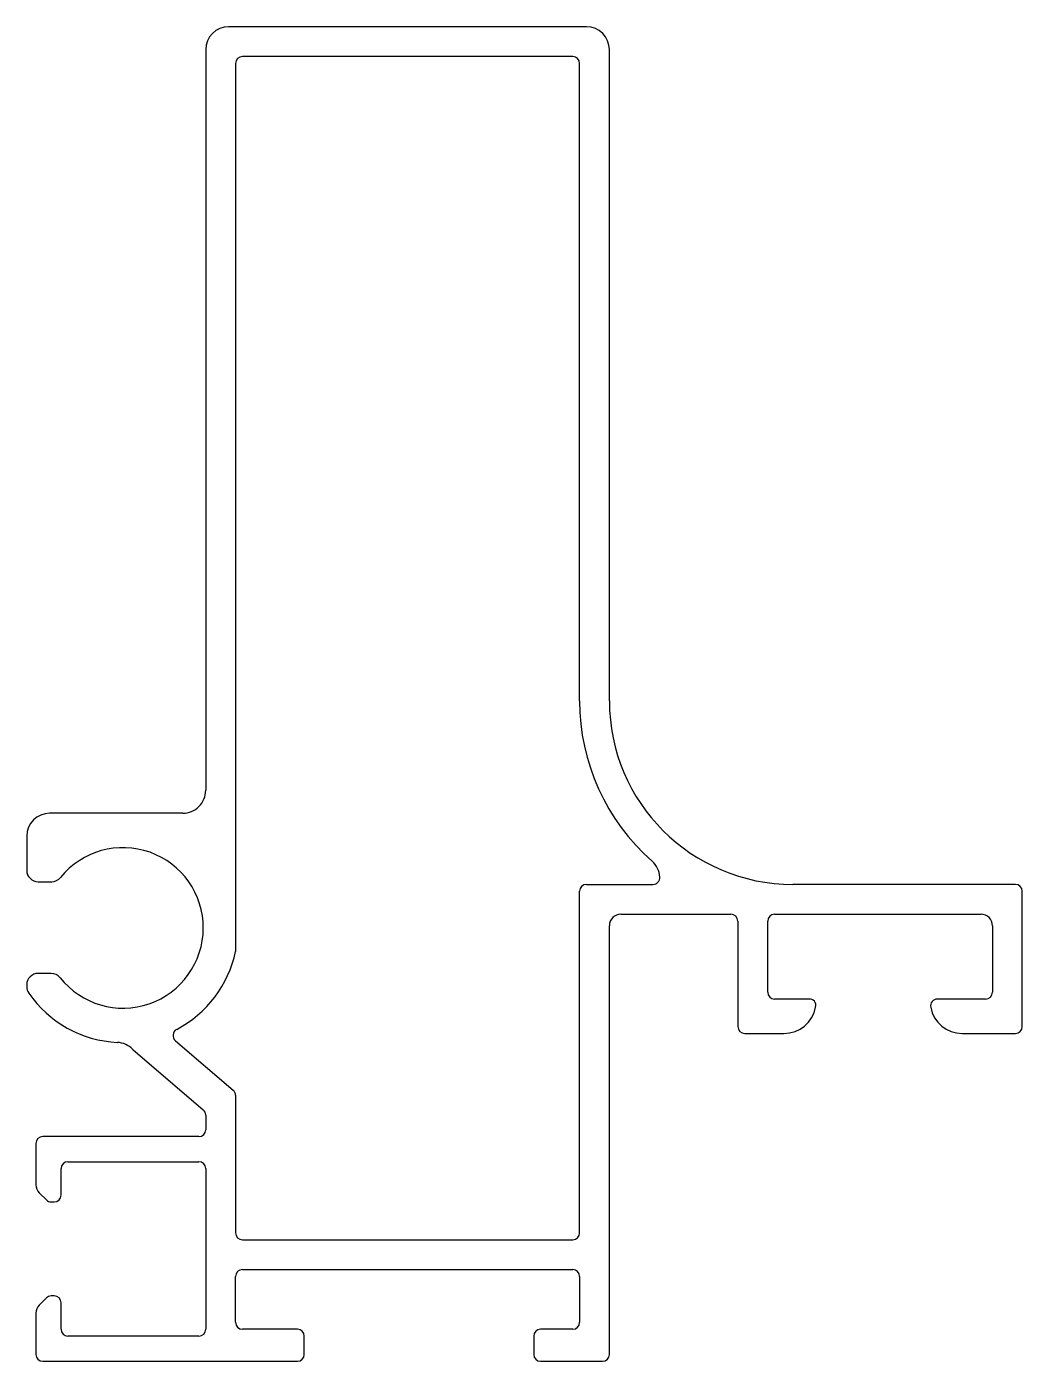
# Model space of a CAD drawing. Extents: x 761.9 to 805.3, y 524.7 to 582.9.
import ezdxf

# ---------------------------------------------------------------- set-up
doc = ezdxf.new("R2010")
doc.units = 0
doc.layers.get('0').update_dxf_attribs({"linetype": 'CONTINUOUS'})

msp = doc.modelspace()

# ---------------------------------------------------------------- linework, layer by layer
for p, q in [((786.325, 582.868), (770.725, 582.868)), ((769.725, 581.868), (769.725, 549.568)), ((785.725, 581.568), (771.325, 581.568)), ((787.325, 553.465), (787.325, 581.868)), ((771.025, 581.268), (771.025, 542.536)), ((786.025, 553.465), (786.025, 581.268)), ((768.725, 548.568), (762.922, 548.568)), ((761.922, 547.568), (761.922, 546.084)), ((762.422, 545.584), (763.013, 545.584)), ((786.324, 545.465), (789.224, 545.465)), ((805.024, 545.465), (795.325, 545.465)), ((786.024, 530.268), (786.024, 545.165)), ((805.324, 539.265), (805.324, 545.165)), ((787.324, 524.968), (787.324, 543.665)), ((787.824, 544.165), (792.624, 544.165)), ((792.924, 543.865), (792.924, 539.266)), ((794.224, 540.766), (794.224, 543.865)), ((794.524, 544.165), (803.524, 544.165)), ((804.024, 543.665), (804.024, 540.762)), ((762.987, 541.584), (762.422, 541.584)), ((761.922, 541.084), (761.922, 541.007)), ((796.016, 540.466), (794.524, 540.466)), ((803.724, 540.462), (801.625, 540.462)), ((793.224, 538.966), (794.934, 538.966)), ((802.706, 538.965), (805.024, 538.965)), ((768.406, 538.65), (770.92, 536.497)), ((766.542, 538.271), (769.62, 535.636)), ((771.025, 536.269), (771.025, 530.268)), ((769.725, 535.408), (769.725, 534.768)), ((769.425, 534.468), (762.622, 534.468)), ((762.322, 534.168), (762.322, 532.37)), ((763.722, 533.369), (769.425, 533.369)), ((763.422, 531.918), (763.422, 533.069)), ((769.725, 533.069), (769.725, 526.068)), ((762.469, 532.016), (762.779, 531.706)), ((762.991, 531.618), (763.122, 531.618)), ((771.325, 529.968), (785.724, 529.968)), ((771.325, 528.668), (785.724, 528.668)), ((771.025, 526.368), (771.025, 528.368)), ((786.024, 528.368), (786.024, 526.368)), ((762.779, 527.43), (762.469, 527.12)), ((763.122, 527.518), (762.991, 527.518)), ((762.322, 526.767), (762.322, 524.968)), ((763.422, 526.068), (763.422, 527.218)), ((769.425, 525.768), (763.722, 525.768)), ((773.724, 526.068), (771.325, 526.068)), ((774.024, 524.968), (774.024, 525.768)), ((784.024, 525.768), (784.024, 524.968)), ((785.724, 526.068), (784.324, 526.068)), ((762.622, 524.668), (773.724, 524.668)), ((784.324, 524.668), (787.024, 524.668))]:
    msp.add_line(p, q)
for centre, radius, start, end in [((770.725, 581.868), 1, 90, 180), ((786.325, 581.868), 1, 360, 90), ((771.325, 581.268), 0.3, 90, 180), ((785.725, 581.268), 0.3, 0, 90), ((795.325, 553.465), 9.3, 180, 228.68532), ((795.325, 553.465), 8, 180, 270), ((768.725, 549.568), 1, 269.99999, 0.00001), ((762.922, 547.568), 1, 90.00002, 179.99998), ((766.122, 543.568), 3.5, 218.38681, 141.02122), ((762.422, 546.084), 0.5, 180, 270), ((788.525, 545.729), 1, 2.971, 48.68532), ((763.013, 546.084), 0.5, 270, 321.02122), ((786.324, 545.165), 0.3, 90, 180), ((789.224, 545.765), 0.3, 270, 2.971), ((805.024, 545.165), 0.3, 0, 90), ((787.824, 543.665), 0.5, 90, 180), ((792.624, 543.865), 0.3, 0, 90), ((794.524, 543.865), 0.3, 90, 180), ((803.524, 543.665), 0.5, 360, 90), ((766.132, 543.568), 5, 297.75848, 348.09246), ((762.422, 541.084), 0.5, 90, 180), ((762.987, 541.084), 0.5, 38.38681, 90), ((762.422, 541.007), 0.5, 180, 214.69213), ((766.122, 543.568), 5, 214.69213, 267.14596), ((794.524, 540.766), 0.3, 180, 270), ((803.724, 540.762), 0.3, 270, 0), ((794.934, 540.366), 1.4, 270, 349.52413), ((796.052, 540.196), 0.272, 341.87532, 97.64881), ((801.62, 540.166), 0.296, 89.02757, 191.64373), ((802.706, 540.365), 1.4, 190.67129, 270), ((768.601, 538.878), 0.3, 117.75848, 229.42814), ((793.224, 539.266), 0.3, 180, 270), ((805.024, 539.265), 0.3, 270, 0), ((765.824, 537.575), 1, 44.08467, 87.14596), ((770.725, 536.269), 0.3, 0, 49.42814), ((769.425, 535.408), 0.3, 0, 49.42814), ((762.622, 534.168), 0.3, 90, 180), ((769.425, 534.768), 0.3, 270, 360), ((763.722, 533.069), 0.3, 90, 180), ((769.425, 533.069), 0.3, 0, 90), ((762.822, 532.37), 0.5, 180, 225), ((762.991, 531.918), 0.3, 225, 270), ((763.122, 531.918), 0.3, 270, 360), ((771.325, 530.268), 0.3, 180, 270), ((785.724, 530.268), 0.3, 270, 360), ((771.325, 528.368), 0.3, 90, 180), ((785.724, 528.368), 0.3, 360, 90), ((762.991, 527.218), 0.3, 90, 135), ((763.122, 527.218), 0.3, 0, 90), ((762.822, 526.767), 0.5, 135, 180), ((771.325, 526.368), 0.3, 180, 270), ((785.724, 526.368), 0.3, 270, 0), ((763.722, 526.068), 0.3, 180, 270), ((769.425, 526.068), 0.3, 270, 360), ((773.724, 525.768), 0.3, 0, 90), ((784.324, 525.768), 0.3, 90, 180), ((762.622, 524.968), 0.3, 180, 270), ((773.724, 524.968), 0.3, 270, 360), ((784.324, 524.968), 0.3, 180, 270), ((787.024, 524.968), 0.3, 270, 0)]:
    msp.add_arc(centre, radius, start, end)

doc.saveas('drawing.dxf')
